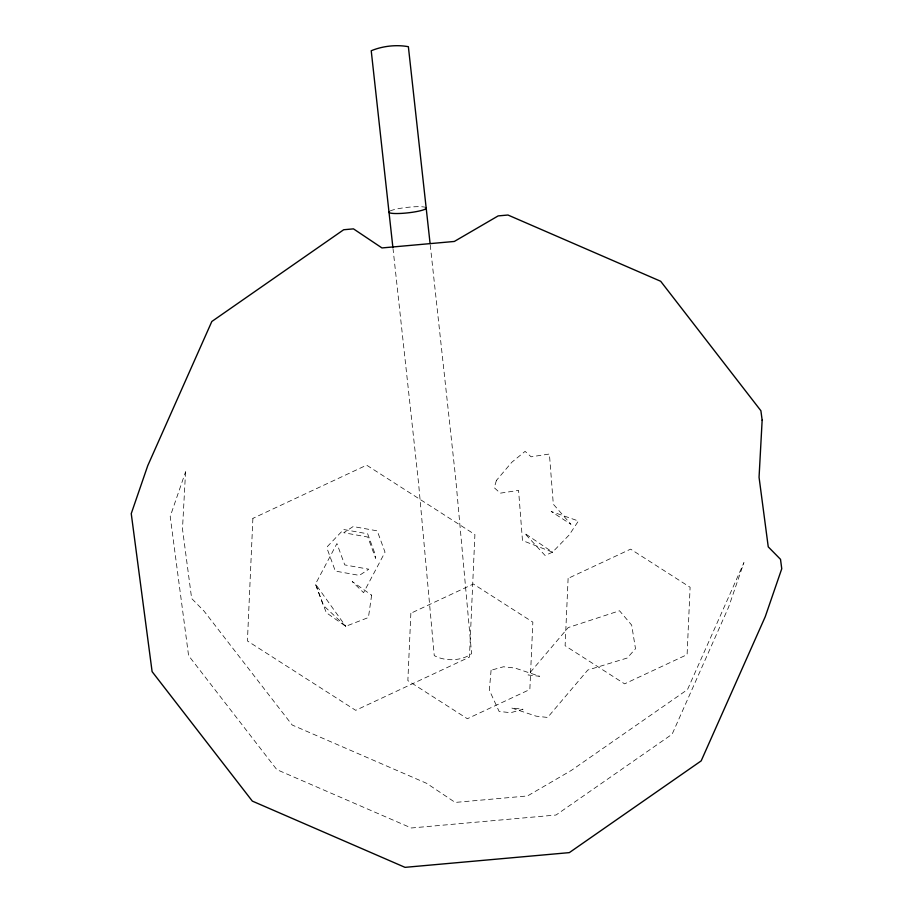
<?xml version="1.0" encoding="UTF-8"?>
<svg xmlns="http://www.w3.org/2000/svg" width="913" height="913" viewBox="0 0 913 913"><rect width="100%" height="100%" fill="white"/><g stroke="black" fill="none" stroke-linecap="round" stroke-linejoin="round"><path stroke-width="0.68" stroke-dasharray="4.57 3.42" d="M430.251 245.049L455.77 479.314L471.61 653.674C461.704 661.092 445.008 661.594 434.257 655.602L418.531 482.84L393.092 249.283M390.216 210.937A18.842 2.762 -6.3 0 1 407.438 207.342A18.842 2.762 -6.3 0 1 424.83 207.16M252.89 518.367L247.423 640.949L355.693 710.325L469.442 657.12L474.908 534.539L366.627 465.162L252.89 518.367M410.861 613.251L407.86 680.607L467.353 718.725L529.848 689.486L532.85 622.141L473.356 584.012L410.861 613.251M568.114 578.374L565.113 645.731L624.606 683.848L687.101 654.621L690.102 587.264L630.609 549.147L568.114 578.374M185.567 471.838L182.486 528.935L191.662 598.517L203.941 610.98L292.194 725.013L426.691 783.354L455.176 802.424L527.52 795.942L571.378 770.389L687.5 689.589L743.935 562.602L728.563 607.225L672.128 734.223L556.017 815.024L411.318 827.988L276.833 769.636L188.58 655.614L170.206 516.461L185.567 471.838M491.091 670.233L489.334 690.171L499.114 711.421L510.652 712.722L523.058 709.253L511.531 707.94L536.102 716.146L547.629 717.458L587.789 670.051L627.185 658.033L635.505 648.744L631.67 625.108L619.516 610.763L568.228 627.562L528.079 674.969L539.606 676.282L515.035 668.065L503.497 666.764L491.091 670.233M371.637 595.139L368.418 617.53L345.742 626.307L326.295 612.691L315.487 584.046L336.931 543.566L344.749 564.907L368.795 569.21L359.38 575.395L335.333 571.093L327.527 549.752L327.379 546.545L343.619 529.517L367.665 533.82L375.483 555.161L375.62 558.368L367.802 537.038L343.756 532.724L353.171 526.539L377.217 530.852L385.024 552.182L363.579 592.663L352.178 581.524L371.637 595.139M496.41 480.432L494.264 487.713L500.256 493.168L518.573 490.384L522.476 540.553L552.548 552.16L569.221 534.915L578.431 520.992L551.167 511.474L570.967 524.313L553.312 504.193L549.409 454.023L531.092 456.808L525.101 451.353L511.816 462.252L496.41 480.432M552.548 552.16L545.084 555.481L524.61 533.272L552.548 552.16M345.742 626.307L323.305 605.376L315.487 584.046L345.742 626.307"/><path stroke-width="1.37" d="M430.103 243.657L408.373 46.7C396.265 44.463 382.604 46.038 371.226 50.751L392.932 247.868M426.143 207.719A18.842 2.762 -6.3 0 1 407.734 212.866A18.842 2.762 -6.3 0 1 388.995 211.77M762.15 420.174L759.057 477.271L768.244 546.853L780.512 559.327L781.756 568.753L765.254 616.686L701.173 760.883L569.324 852.628L405.03 867.35L252.319 801.1L152.106 671.626L131.244 513.62L147.746 465.687L211.827 321.49L343.676 229.745L353.479 228.866L381.965 247.937L454.32 241.454L498.167 215.902L507.97 215.023L660.681 281.272L760.894 410.747L762.15 420.174"/></g></svg>
